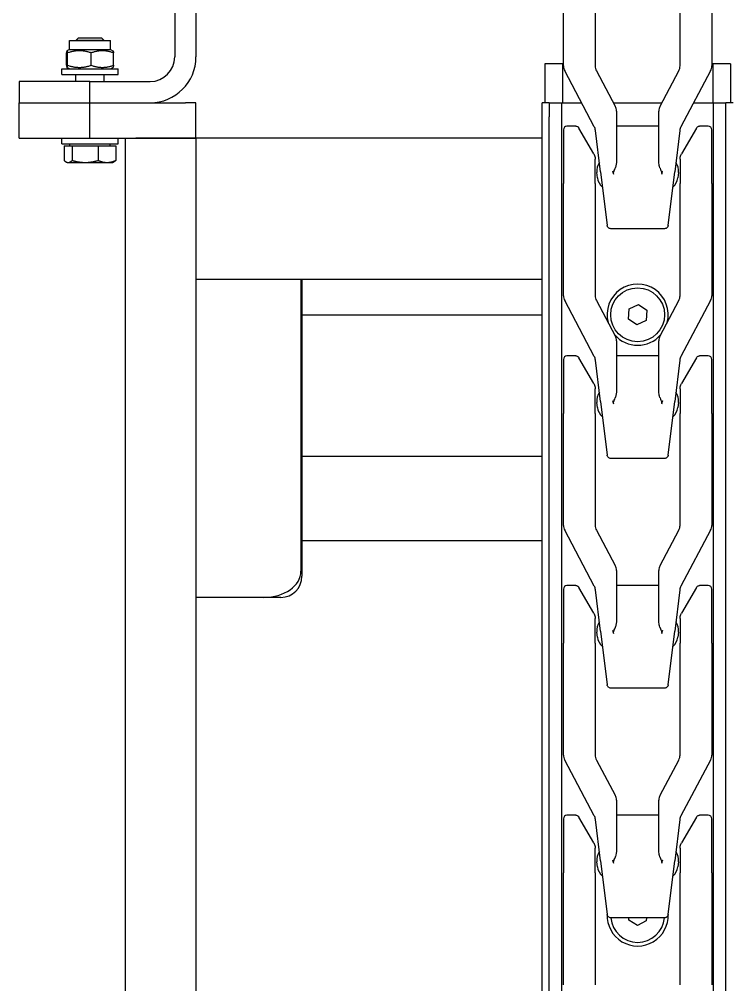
# Model space of a CAD drawing. Extents: x -3873 to 164127, y 7129 to 96529.
# Drawn here: x 42780.2 to 42981.8, y 53065.1 to 53338.3 of the extents above; entities that cross this region are included whole.
import ezdxf

# ---------------------------------------------------------------- set-up
doc = ezdxf.new("R2010")
doc.units = 0
doc.layers.add('LAYOUT', color=90, linetype='CONTINUOUS')
doc.layers.add('LAYOUT-KROMEKA', color=1, linetype='CONTINUOUS')

# ---------------------------------------------------------------- blocks, each defined once
blk = doc.blocks.new('A$Ccf7c2aec')
at = {"layer": 'LAYOUT-KROMEKA'}
for p, q in [((3875.03, 966.1), (3875.03, 946.1)), ((3875.03, 966.1), (3885.03, 966.1)), ((3885.03, 966.1), (3885.03, 946.1)), ((3885.03, 966.1), (3885.03, 946.1)), ((3891.03, 966.1), (3885.03, 966.1)), ((3891.03, 946.1), (3891.03, 966.1)), ((3873.43, 954.1), (3873.43, 938.1)), ((3873.43, 954.1), (3875.03, 954.1)), ((3893.03, 954.1), (3893.03, 938.1)), ((3893.03, 954.1), (3894.63, 954.1)), ((3894.63, 954.1), (3894.63, 938.1)), ((3868.13, 952.6), (3868.33, 952.93)), ((3868.13, 952.6), (3868.13, 952.28)), ((3868.13, 952.28), (3868.13, 947.45)), ((3872.83, 953.44), (3868.71, 953.44)), ((3872.83, 951.12), (3868.71, 951.12)), ((3872.83, 953.44), (3872.83, 951.12)), ((3872.83, 951.8), (3873.43, 951.8)), ((3872.83, 951.12), (3872.83, 943.78)), ((3894.63, 951.9), (3895.04, 952.61)), ((3895.62, 952.76), (3899.15, 952.76)), ((3895.62, 952.42), (3899.15, 952.42)), ((3900.13, 951.9), (3899.73, 952.61)), ((3900.13, 951.9), (3900.13, 940.3)), ((3900.13, 951.9), (3902.63, 951.9)), ((3902.63, 951.9), (3902.63, 940.3)), ((3891.03, 950.1), (3893.03, 950.1)), ((3902.63, 950.1), (3902.67, 950.1)), ((3902.67, 942.1), (3902.67, 950.1)), ((3903.43, 949.33), (3902.67, 950.1)), ((3903.43, 949.33), (3903.43, 942.87)), ((3868.13, 947.45), (3868.13, 941.27)), ((3875.03, 946.1), (3885.03, 946.1)), ((3875.03, 946.1), (3875.03, 919.1)), ((3885.03, 946.1), (3885.03, 919.1)), ((3885.03, 946.1), (3891.03, 946.1)), ((3885.03, 946.1), (3885.03, 929.1)), ((3891.03, 946.1), (3891.03, 929.1)), ((3895.62, 945.76), (3899.15, 945.76)), ((3872.83, 943.78), (3868.71, 943.78)), ((3872.83, 943.78), (3872.83, 938.76)), ((3903.43, 942.87), (3902.67, 942.1)), ((3868.13, 941.27), (3868.13, 939.6)), ((3872.83, 940.4), (3873.43, 940.4)), ((3891.03, 942.1), (3893.03, 942.1)), ((3894.63, 940.3), (3895.04, 939.59)), ((3900.13, 940.3), (3899.73, 939.59)), ((3900.13, 940.3), (3902.63, 940.3)), ((3902.63, 942.1), (3902.67, 942.1)), ((3868.13, 939.6), (3868.33, 939.27)), ((3872.83, 938.76), (3868.71, 938.76)), ((3873.43, 938.1), (3875.03, 938.1)), ((3893.03, 938.1), (3894.63, 938.1)), ((3895.62, 939.44), (3899.15, 939.44)), ((3875.03, 936.1), (2775.03, 936.1)), ((3875.03, 919.1), (3875.03, 933.1)), ((4075.03, 922.1), (3898.03, 922.1)), ((3875.03, 916.1), (3875.03, 919.1)), ((3875.03, 919.1), (3875.03, 916.1)), ((3885.03, 916.1), (3885.03, 919.1)), ((3875.03, 916.1), (2775.03, 916.1)), ((3745.03, 896.87), (3745.03, 916.1)), ((3835.03, 818.1), (3835.03, 916.1)), ((3875.03, 916.1), (3885.03, 916.1)), ((3875.03, 818.1), (3875.03, 916.1)), ((4075.03, 916.1), (3898.03, 916.1)), ((3745.03, 892.1), (3745.03, 896.87)), ((3835.03, 886.1), (3751.03, 886.1)), ((3835.03, 886.4), (3752.43, 886.4)), ((3761.03, 818.1), (3761.03, 886.1)), ((3785.03, 886.1), (3785.03, 818.1)), ((3825.03, 886.1), (3825.03, 818.1)), ((3523.21, 818.1), (3881.03, 818.1)), ((3881.03, 818.1), (3885.03, 818.1)), ((3885.03, 816.1), (3885.03, 818.1)), ((3896.03, 817.35), (3885.03, 817.35)), ((3896.03, 812.35), (3896.03, 817.35)), ((3523.21, 816.1), (3881.03, 816.1)), ((3885.03, 816.1), (3881.03, 816.1)), ((3885.03, 816.1), (3885.03, 812.6)), ((3885.03, 812.6), (3523.21, 812.6)), ((3635.43, 812.1), (3667.13, 812.1)), ((3682.38, 812.1), (3667.13, 812.1)), ((3683.25, 803.36), (3699.02, 811.75)), ((3700.43, 812.1), (3732.13, 812.1)), ((3747.38, 812.1), (3732.13, 812.1)), ((3748.25, 803.36), (3764.02, 811.75)), ((3765.43, 812.1), (3797.13, 812.1)), ((3812.38, 812.1), (3797.13, 812.1)), ((3813.25, 803.36), (3829.02, 811.75)), ((3830.43, 812.1), (3862.13, 812.1)), ((3877.38, 812.1), (3862.13, 812.1)), ((3878.25, 803.36), (3894.02, 811.75)), ((3885.03, 812.6), (3885.03, 806.97)), ((3896.03, 812.35), (3885.03, 812.35)), ((3895.43, 812.1), (3927.13, 812.1)), ((3683.38, 808.59), (3683.38, 811.1)), ((3748.38, 808.59), (3748.38, 811.1)), ((3813.38, 808.59), (3813.38, 811.1)), ((3878.38, 808.59), (3878.38, 811.1)), ((3675.58, 803.5), (3682.88, 807.72)), ((3740.58, 803.5), (3747.88, 807.72)), ((3805.58, 803.5), (3812.88, 807.72)), ((3870.58, 803.5), (3877.88, 807.72)), ((3667.13, 803.1), (3635.43, 803.1)), ((3670.51, 801.6), (3655.26, 799.73)), ((3667.13, 803.1), (3674.08, 803.1)), ((3668.76, 802.49), (3670.24, 802.67)), ((3670.51, 801.6), (3682.21, 803.03)), ((3699.02, 802.75), (3689.06, 797.45)), ((3732.13, 803.1), (3700.43, 803.1)), ((3735.51, 801.6), (3720.26, 799.73)), ((3732.13, 803.1), (3739.08, 803.1)), ((3733.76, 802.49), (3735.24, 802.67)), ((3735.51, 801.6), (3747.21, 803.03)), ((3764.02, 802.75), (3754.06, 797.45)), ((3797.13, 803.1), (3765.43, 803.1)), ((3800.51, 801.6), (3785.26, 799.73)), ((3797.13, 803.1), (3804.08, 803.1)), ((3798.76, 802.49), (3800.24, 802.67)), ((3800.51, 801.6), (3812.21, 803.03)), ((3829.02, 802.75), (3819.06, 797.45)), ((3862.13, 803.1), (3830.43, 803.1)), ((3865.51, 801.6), (3850.26, 799.73)), ((3862.13, 803.1), (3869.08, 803.1)), ((3863.76, 802.49), (3865.24, 802.67)), ((3865.51, 801.6), (3877.21, 803.03)), ((3894.02, 802.75), (3884.06, 797.45)), ((3927.13, 803.1), (3895.43, 803.1)), ((3654.38, 783.47), (3654.38, 798.73)), ((3719.38, 783.47), (3719.38, 798.73)), ((3784.38, 783.47), (3784.38, 798.73)), ((3849.38, 783.47), (3849.38, 798.73)), ((3885.03, 797.97), (3885.03, 784.23)), ((3687.65, 797.1), (3673.53, 797.1)), ((3683.38, 785.1), (3683.38, 797.1)), ((3752.65, 797.1), (3738.53, 797.1)), ((3748.38, 785.1), (3748.38, 797.1)), ((3817.65, 797.1), (3803.53, 797.1)), ((3813.38, 785.1), (3813.38, 797.1)), ((3882.65, 797.1), (3868.53, 797.1)), ((3878.38, 785.1), (3878.38, 797.1)), ((3652.15, 791.17), (3653.65, 793.63)), ((3653.65, 793.63), (3654.38, 793.62)), ((3822.16, 791.32), (3823.79, 793.7)), ((3823.79, 793.7), (3826.67, 793.48)), ((3826.67, 793.48), (3827.91, 790.88)), ((3653.53, 788.64), (3652.15, 791.17)), ((3823.4, 788.72), (3822.16, 791.32)), ((3827.91, 790.88), (3826.28, 788.5)), ((3654.38, 788.61), (3653.53, 788.64)), ((3826.28, 788.5), (3823.4, 788.72)), ((3673.53, 785.1), (3687.65, 785.1)), ((3689.06, 784.75), (3699.02, 779.45)), ((3738.53, 785.1), (3752.65, 785.1)), ((3754.06, 784.75), (3764.02, 779.45)), ((3803.53, 785.1), (3817.65, 785.1)), ((3819.06, 784.75), (3829.02, 779.45)), ((3868.53, 785.1), (3882.65, 785.1)), ((3884.06, 784.75), (3894.02, 779.45)), ((3655.26, 782.47), (3670.51, 780.6)), ((3720.26, 782.47), (3735.51, 780.6)), ((3785.26, 782.47), (3800.51, 780.6)), ((3850.26, 782.47), (3865.51, 780.6)), ((3635.43, 779.1), (3667.13, 779.1)), ((3674.08, 779.1), (3667.13, 779.1)), ((3670.24, 779.53), (3668.76, 779.71)), ((3682.21, 779.17), (3670.51, 780.6)), ((3682.88, 774.48), (3675.58, 778.7)), ((3699.02, 770.45), (3683.25, 778.84)), ((3700.43, 779.1), (3732.13, 779.1)), ((3739.08, 779.1), (3732.13, 779.1)), ((3735.24, 779.53), (3733.76, 779.71)), ((3747.21, 779.17), (3735.51, 780.6)), ((3747.88, 774.48), (3740.58, 778.7)), ((3764.02, 770.45), (3748.25, 778.84)), ((3765.43, 779.1), (3797.13, 779.1)), ((3804.08, 779.1), (3797.13, 779.1)), ((3800.24, 779.53), (3798.76, 779.71)), ((3812.21, 779.17), (3800.51, 780.6)), ((3812.88, 774.48), (3805.58, 778.7)), ((3829.02, 770.45), (3813.25, 778.84)), ((3830.43, 779.1), (3862.13, 779.1)), ((3869.08, 779.1), (3862.13, 779.1)), ((3865.24, 779.53), (3863.76, 779.71)), ((3877.21, 779.17), (3865.51, 780.6)), ((3877.88, 774.48), (3870.58, 778.7)), ((3894.02, 770.45), (3878.25, 778.84)), ((3895.43, 779.1), (3927.13, 779.1)), ((3683.38, 771.1), (3683.38, 773.61)), ((3748.38, 771.1), (3748.38, 773.61)), ((3813.38, 771.1), (3813.38, 773.61)), ((3878.38, 771.1), (3878.38, 773.61)), ((3885.03, 775.23), (3885.03, 769.6)), ((3523.21, 769.6), (3885.03, 769.6)), ((3667.13, 770.1), (3635.43, 770.1)), ((3667.13, 770.1), (3682.38, 770.1)), ((3732.13, 770.1), (3700.43, 770.1)), ((3732.13, 770.1), (3747.38, 770.1)), ((3797.13, 770.1), (3765.43, 770.1)), ((3797.13, 770.1), (3812.38, 770.1)), ((3862.13, 770.1), (3830.43, 770.1)), ((3862.13, 770.1), (3877.38, 770.1)), ((3896.03, 769.85), (3885.03, 769.85)), ((3885.03, 769.6), (3885.03, 766.1)), ((3927.13, 770.1), (3895.43, 770.1)), ((3896.03, 764.85), (3896.03, 769.85)), ((3523.21, 766.1), (3881.03, 766.1)), ((3881.03, 766.1), (3885.03, 766.1)), ((3885.03, 764.1), (3885.03, 766.1)), ((3896.03, 764.85), (3885.03, 764.85))]:
    blk.add_line(p, q, dxfattribs=at)
blk.add_circle((3825.03, 791.1), 7.62, dxfattribs=at)
for centre, radius, start, end in [((3898.03, 929.1), 13, 180, 270), ((3898.03, 929.1), 7, 180, 270), ((3751.03, 892.1), 6, 180, 270), ((3682.38, 811.1), 1, 0, 90), ((3700.43, 809.1), 3, 90, 118), ((3747.38, 811.1), 1, 0, 90), ((3765.43, 809.1), 3, 90, 118), ((3812.38, 811.1), 1, 0, 90), ((3830.43, 809.1), 3, 90, 118), ((3877.38, 811.1), 1, 0, 90), ((3895.43, 809.1), 3, 90, 118), ((3681.84, 806.01), 3, 276.9958, 298), ((3746.84, 806.01), 3, 276.9958, 298), ((3811.84, 806.01), 3, 276.9958, 298), ((3876.84, 806.01), 3, 276.9958, 298), ((3669.25, 798.52), 4, 96.9958, 140.527), ((3670.73, 798.7), 4, 53.4646, 96.9958), ((3700.43, 800.1), 3, 90, 118), ((3734.25, 798.52), 4, 96.9958, 140.527), ((3735.73, 798.7), 4, 53.4646, 96.9958), ((3765.43, 800.1), 3, 90, 118), ((3799.25, 798.52), 4, 96.9958, 140.527), ((3800.73, 798.7), 4, 53.4646, 96.9958), ((3830.43, 800.1), 3, 90, 118), ((3864.25, 798.52), 4, 96.9958, 140.527), ((3865.73, 798.7), 4, 53.4646, 96.9958), ((3895.43, 800.1), 3, 90, 118), ((3655.03, 791.1), 8.65, 87.612, 272.388), ((3655.03, 791.1), 7.62, 94.8934, 265.1066), ((3825.03, 791.1), 8.65, 255.4623, 104.5377), ((3687.65, 800.1), 3, 270, 298), ((3752.65, 800.1), 3, 270, 298), ((3825.03, 791.1), 8.65, 131.4623, 228.5377), ((3817.65, 800.1), 3, 270, 298), ((3882.65, 800.1), 3, 270, 298), ((3687.65, 782.1), 3, 62, 90), ((3752.65, 782.1), 3, 62, 90), ((3817.65, 782.1), 3, 62, 90), ((3882.65, 782.1), 3, 62, 90), ((3669.25, 783.68), 4, 219.473, 263.0042), ((3670.73, 783.5), 4, 263.0042, 306.5354), ((3681.84, 776.19), 3, 62, 83.0042), ((3700.43, 782.1), 3, 242, 270), ((3734.25, 783.68), 4, 219.473, 263.0042), ((3735.73, 783.5), 4, 263.0042, 306.5354), ((3746.84, 776.19), 3, 62, 83.0042), ((3765.43, 782.1), 3, 242, 270), ((3799.25, 783.68), 4, 219.473, 263.0042), ((3800.73, 783.5), 4, 263.0042, 306.5354), ((3811.84, 776.19), 3, 62, 83.0042), ((3830.43, 782.1), 3, 242, 270), ((3864.25, 783.68), 4, 219.473, 263.0042), ((3865.73, 783.5), 4, 263.0042, 306.5354), ((3876.84, 776.19), 3, 62, 83.0042), ((3895.43, 782.1), 3, 242, 270), ((3682.38, 771.1), 1, 270, 0), ((3700.43, 773.1), 3, 242, 270), ((3747.38, 771.1), 1, 270, 0), ((3765.43, 773.1), 3, 242, 270), ((3812.38, 771.1), 1, 270, 0), ((3830.43, 773.1), 3, 242, 270), ((3877.38, 771.1), 1, 270, 0), ((3895.43, 773.1), 3, 242, 270)]:
    blk.add_arc(centre, radius, start, end, dxfattribs=at)
blk.add_ellipse((3752.43, 896.87), major_axis=(0, -10.47), ratio=0.707107, start_param=4.712389, end_param=6.283185, dxfattribs=at)
for points, weights in [([(3868.71, 953.44), (3868.13, 952.82), (3868.13, 952.28)], [1, 1.0379548493, 1]), ([(3868.13, 952.28), (3868.13, 951.74), (3868.71, 951.12)], [1, 1.0379548493, 1]), ([(3868.71, 951.12), (3868.13, 949.15), (3868.13, 947.45)], [1, 1.0379548493, 1]), ([(3895.62, 952.76), (3894.53, 952.59), (3895.62, 952.42)], [1, 1.15470053838, 1]), ([(3895.62, 952.42), (3894.53, 949.09), (3895.62, 945.76)], [1, 1.15470053838, 1]), ([(3899.15, 952.42), (3900.23, 952.59), (3899.15, 952.76)], [1, 1.15470053838, 1]), ([(3899.15, 945.76), (3900.23, 949.09), (3899.15, 952.42)], [1, 1.15470053838, 1]), ([(3868.13, 947.45), (3868.13, 945.75), (3868.71, 943.78)], [1, 1.0379548493, 1]), ([(3895.62, 945.76), (3894.53, 942.6), (3895.62, 939.44)], [1, 1.15470053838, 1]), ([(3899.15, 939.44), (3900.23, 942.6), (3899.15, 945.76)], [1, 1.15470053838, 1]), ([(3868.71, 943.78), (3868.13, 942.43), (3868.13, 941.27)], [1, 1.0379548493, 1]), ([(3868.13, 941.27), (3868.13, 940.1), (3868.71, 938.76)], [1, 1.0379548493, 1]), ([(3868.71, 938.76), (3868.47, 939.02), (3868.33, 939.27)], [1, 1.01584887143, 1.01846166208]), ([(3895.62, 939.44), (3895.08, 939.52), (3895.04, 939.59)], [1, 1.07080277005, 1.07679604041]), ([(3899.73, 939.59), (3899.68, 939.52), (3899.15, 939.44)], [1.07679604041, 1.07080277005, 1])]:
    blk.add_rational_spline(points, weights, degree=2, dxfattribs=at)
for points, knots in [([(3683.38, 808.59), (3683.38, 808.48), (3683.36, 808.36), (3683.29, 808.16), (3683.24, 808.06), (3683.11, 807.89), (3683.03, 807.81), (3682.92, 807.74), (3682.9, 807.73), (3682.88, 807.72)], [0.0000243, 0.0000243, 0.0000243, 0.0000243, 0.0328926, 0.0328926, 0.0653838, 0.0653838, 0.0978897, 0.0978897, 0.1042618, 0.1042618, 0.1042618, 0.1042618]), ([(3748.38, 808.59), (3748.38, 808.48), (3748.36, 808.36), (3748.29, 808.16), (3748.24, 808.06), (3748.11, 807.89), (3748.03, 807.81), (3747.92, 807.74), (3747.9, 807.73), (3747.88, 807.72)], [0.0000243, 0.0000243, 0.0000243, 0.0000243, 0.0328926, 0.0328926, 0.0653838, 0.0653838, 0.0978897, 0.0978897, 0.1042618, 0.1042618, 0.1042618, 0.1042618]), ([(3813.38, 808.59), (3813.38, 808.48), (3813.36, 808.36), (3813.29, 808.16), (3813.24, 808.06), (3813.11, 807.89), (3813.03, 807.81), (3812.92, 807.74), (3812.9, 807.73), (3812.88, 807.72)], [0.0000243, 0.0000243, 0.0000243, 0.0000243, 0.0328926, 0.0328926, 0.0653838, 0.0653838, 0.0978897, 0.0978897, 0.1042618, 0.1042618, 0.1042618, 0.1042618]), ([(3878.38, 808.59), (3878.38, 808.48), (3878.36, 808.36), (3878.29, 808.16), (3878.24, 808.06), (3878.11, 807.89), (3878.03, 807.81), (3877.92, 807.74), (3877.9, 807.73), (3877.88, 807.72)], [0.0000243, 0.0000243, 0.0000243, 0.0000243, 0.0328926, 0.0328926, 0.0653838, 0.0653838, 0.0978897, 0.0978897, 0.1042618, 0.1042618, 0.1042618, 0.1042618]), ([(3675.58, 803.5), (3675.27, 803.32), (3674.93, 803.2), (3674.57, 803.14), (3674.48, 803.13), (3674.39, 803.11), (3674.29, 803.11), (3674.22, 803.1), (3674.15, 803.1), (3674.08, 803.1)], [0, 0, 0, 0, 0.684637, 0.684637, 0.684637, 0.86523, 0.86523, 0.86523, 1, 1, 1, 1]), ([(3740.58, 803.5), (3740.27, 803.32), (3739.93, 803.2), (3739.57, 803.14), (3739.48, 803.13), (3739.39, 803.11), (3739.29, 803.11), (3739.22, 803.1), (3739.15, 803.1), (3739.08, 803.1)], [0, 0, 0, 0, 0.684637, 0.684637, 0.684637, 0.86523, 0.86523, 0.86523, 1, 1, 1, 1]), ([(3805.58, 803.5), (3805.27, 803.32), (3804.93, 803.2), (3804.57, 803.14), (3804.48, 803.13), (3804.39, 803.11), (3804.29, 803.11), (3804.22, 803.1), (3804.15, 803.1), (3804.08, 803.1)], [0, 0, 0, 0, 0.684637, 0.684637, 0.684637, 0.86523, 0.86523, 0.86523, 1, 1, 1, 1]), ([(3870.58, 803.5), (3870.27, 803.32), (3869.93, 803.2), (3869.57, 803.14), (3869.48, 803.13), (3869.39, 803.11), (3869.29, 803.11), (3869.22, 803.1), (3869.15, 803.1), (3869.08, 803.1)], [0, 0, 0, 0, 0.684637, 0.684637, 0.684637, 0.86523, 0.86523, 0.86523, 1, 1, 1, 1]), ([(3654.38, 798.73), (3654.38, 798.84), (3654.4, 798.95), (3654.47, 799.16), (3654.52, 799.25), (3654.65, 799.43), (3654.74, 799.5), (3654.92, 799.62), (3655.02, 799.67), (3655.14, 799.7), (3655.17, 799.71), (3655.2, 799.72), (3655.21, 799.72), (3655.23, 799.72), (3655.24, 799.72), (3655.25, 799.72), (3655.25, 799.72), (3655.25, 799.73), (3655.26, 799.73), (3655.26, 799.73), (3655.26, 799.73), (3655.26, 799.73), (3655.26, 799.73), (3655.26, 799.73), (3655.26, 799.73), (3655.26, 799.73), (3655.26, 799.73), (3655.26, 799.73), (3655.26, 799.73), (3655.26, 799.73), (3655.26, 799.73), (3655.26, 799.73)], [0.0000031, 0.0000031, 0.0000031, 0.0000031, 0.0324341, 0.0324341, 0.064942, 0.064942, 0.0974473, 0.0974473, 0.1299526, 0.1299526, 0.137103, 0.137103, 0.1406951, 0.1406951, 0.1424933, 0.1424933, 0.1433926, 0.1433926, 0.1438423, 0.1438423, 0.1440672, 0.1440672, 0.1441796, 0.1441796, 0.1442358, 0.1442358, 0.1442639, 0.1442639, 0.144278, 0.144278, 0.1443262, 0.1443262, 0.1443262, 0.1443262]), ([(3669.76, 797.88), (3670.04, 797.95), (3670.33, 798.02), (3670.61, 798.09), (3670.62, 798.1), (3670.62, 798.1), (3670.63, 798.1)], [0, 0, 0, 0, 0.971612, 0.971612, 0.971612, 1, 1, 1, 1]), ([(3669.76, 797.88), (3669.85, 797.91), (3669.94, 797.92), (3670.18, 797.92), (3670.31, 797.89), (3670.58, 797.8), (3670.71, 797.75), (3671.05, 797.62), (3671.26, 797.54), (3671.47, 797.46)], [-1.068908, -1.068908, -1.068908, -1.068908, -1.0410443, -1.0410443, -0.9974409, -0.9974409, -0.9538374, -0.9538374, -0.8852676, -0.8852676, -0.8852676, -0.8852676]), ([(3719.38, 798.73), (3719.38, 798.84), (3719.4, 798.95), (3719.47, 799.16), (3719.52, 799.25), (3719.65, 799.43), (3719.74, 799.5), (3719.92, 799.62), (3720.02, 799.67), (3720.14, 799.7), (3720.17, 799.71), (3720.2, 799.72), (3720.21, 799.72), (3720.23, 799.72), (3720.24, 799.72), (3720.25, 799.72), (3720.25, 799.72), (3720.25, 799.73), (3720.26, 799.73), (3720.26, 799.73), (3720.26, 799.73), (3720.26, 799.73), (3720.26, 799.73), (3720.26, 799.73), (3720.26, 799.73), (3720.26, 799.73), (3720.26, 799.73), (3720.26, 799.73), (3720.26, 799.73), (3720.26, 799.73), (3720.26, 799.73), (3720.26, 799.73)], [0.0000031, 0.0000031, 0.0000031, 0.0000031, 0.0324341, 0.0324341, 0.064942, 0.064942, 0.0974473, 0.0974473, 0.1299526, 0.1299526, 0.137103, 0.137103, 0.1406951, 0.1406951, 0.1424933, 0.1424933, 0.1433926, 0.1433926, 0.1438423, 0.1438423, 0.1440672, 0.1440672, 0.1441796, 0.1441796, 0.1442358, 0.1442358, 0.1442639, 0.1442639, 0.144278, 0.144278, 0.1443286, 0.1443286, 0.1443286, 0.1443286]), ([(3734.76, 797.88), (3735.04, 797.95), (3735.33, 798.02), (3735.61, 798.09), (3735.62, 798.1), (3735.62, 798.1), (3735.63, 798.1)], [0, 0, 0, 0, 0.971612, 0.971612, 0.971612, 1, 1, 1, 1]), ([(3734.76, 797.88), (3734.85, 797.91), (3734.94, 797.92), (3735.18, 797.92), (3735.31, 797.89), (3735.58, 797.8), (3735.71, 797.75), (3736.05, 797.62), (3736.26, 797.54), (3736.47, 797.46)], [-1.068908, -1.068908, -1.068908, -1.068908, -1.0410443, -1.0410443, -0.9974409, -0.9974409, -0.9538374, -0.9538374, -0.8852676, -0.8852676, -0.8852676, -0.8852676]), ([(3784.38, 798.73), (3784.38, 798.84), (3784.4, 798.95), (3784.47, 799.16), (3784.52, 799.25), (3784.65, 799.43), (3784.74, 799.5), (3784.92, 799.62), (3785.02, 799.67), (3785.14, 799.7), (3785.17, 799.71), (3785.2, 799.72), (3785.21, 799.72), (3785.23, 799.72), (3785.24, 799.72), (3785.25, 799.72), (3785.25, 799.72), (3785.25, 799.73), (3785.26, 799.73), (3785.26, 799.73), (3785.26, 799.73), (3785.26, 799.73), (3785.26, 799.73), (3785.26, 799.73), (3785.26, 799.73), (3785.26, 799.73), (3785.26, 799.73), (3785.26, 799.73), (3785.26, 799.73), (3785.26, 799.73), (3785.26, 799.73), (3785.26, 799.73)], [0.0000031, 0.0000031, 0.0000031, 0.0000031, 0.0324341, 0.0324341, 0.064942, 0.064942, 0.0974473, 0.0974473, 0.1299526, 0.1299526, 0.137103, 0.137103, 0.1406951, 0.1406951, 0.1424933, 0.1424933, 0.1433926, 0.1433926, 0.1438423, 0.1438423, 0.1440672, 0.1440672, 0.1441796, 0.1441796, 0.1442358, 0.1442358, 0.1442639, 0.1442639, 0.144278, 0.144278, 0.1443313, 0.1443313, 0.1443313, 0.1443313]), ([(3799.76, 797.88), (3800.04, 797.95), (3800.33, 798.02), (3800.61, 798.09), (3800.62, 798.1), (3800.62, 798.1), (3800.63, 798.1)], [0, 0, 0, 0, 0.971612, 0.971612, 0.971612, 1, 1, 1, 1]), ([(3799.76, 797.88), (3799.85, 797.91), (3799.94, 797.92), (3800.18, 797.92), (3800.31, 797.89), (3800.58, 797.8), (3800.71, 797.75), (3801.05, 797.62), (3801.26, 797.54), (3801.47, 797.46)], [-1.068908, -1.068908, -1.068908, -1.068908, -1.0410443, -1.0410443, -0.9974409, -0.9974409, -0.9538374, -0.9538374, -0.8852676, -0.8852676, -0.8852676, -0.8852676]), ([(3849.38, 798.73), (3849.38, 798.84), (3849.4, 798.95), (3849.47, 799.16), (3849.52, 799.25), (3849.65, 799.43), (3849.74, 799.5), (3849.92, 799.62), (3850.02, 799.67), (3850.14, 799.7), (3850.17, 799.71), (3850.2, 799.72), (3850.21, 799.72), (3850.23, 799.72), (3850.24, 799.72), (3850.25, 799.72), (3850.25, 799.72), (3850.25, 799.73), (3850.26, 799.73), (3850.26, 799.73), (3850.26, 799.73), (3850.26, 799.73), (3850.26, 799.73), (3850.26, 799.73), (3850.26, 799.73), (3850.26, 799.73), (3850.26, 799.73), (3850.26, 799.73), (3850.26, 799.73), (3850.26, 799.73), (3850.26, 799.73), (3850.26, 799.73)], [0.0000031, 0.0000031, 0.0000031, 0.0000031, 0.0324341, 0.0324341, 0.064942, 0.064942, 0.0974473, 0.0974473, 0.1299526, 0.1299526, 0.137103, 0.137103, 0.1406951, 0.1406951, 0.1424933, 0.1424933, 0.1433926, 0.1433926, 0.1438423, 0.1438423, 0.1440672, 0.1440672, 0.1441796, 0.1441796, 0.1442358, 0.1442358, 0.1442639, 0.1442639, 0.144278, 0.144278, 0.144325, 0.144325, 0.144325, 0.144325]), ([(3864.76, 797.88), (3865.04, 797.95), (3865.33, 798.02), (3865.61, 798.09), (3865.62, 798.1), (3865.62, 798.1), (3865.63, 798.1)], [0, 0, 0, 0, 0.971612, 0.971612, 0.971612, 1, 1, 1, 1]), ([(3864.76, 797.88), (3864.85, 797.91), (3864.94, 797.92), (3865.18, 797.92), (3865.31, 797.89), (3865.58, 797.8), (3865.71, 797.75), (3866.05, 797.62), (3866.26, 797.54), (3866.47, 797.46)], [-1.068908, -1.068908, -1.068908, -1.068908, -1.0410443, -1.0410443, -0.9974409, -0.9974409, -0.9538374, -0.9538374, -0.8852676, -0.8852676, -0.8852676, -0.8852676]), ([(3673.53, 797.1), (3672.96, 797.1), (3672.26, 797.21), (3671.61, 797.41), (3671.54, 797.44), (3671.47, 797.46)], [-0.3189368, -0.3189368, -0.3189368, -0.3189368, -0.1295167, -0.1295167, -0.1071311, -0.1071311, -0.1071311, -0.1071311]), ([(3738.53, 797.1), (3737.96, 797.1), (3737.26, 797.21), (3736.61, 797.41), (3736.54, 797.44), (3736.47, 797.46)], [-0.3189368, -0.3189368, -0.3189368, -0.3189368, -0.1295167, -0.1295167, -0.1071311, -0.1071311, -0.1071311, -0.1071311]), ([(3803.53, 797.1), (3802.96, 797.1), (3802.26, 797.21), (3801.61, 797.41), (3801.54, 797.44), (3801.47, 797.46)], [-0.3189368, -0.3189368, -0.3189368, -0.3189368, -0.1295167, -0.1295167, -0.1071311, -0.1071311, -0.1071311, -0.1071311]), ([(3868.53, 797.1), (3867.96, 797.1), (3867.26, 797.21), (3866.61, 797.41), (3866.54, 797.44), (3866.47, 797.46)], [-0.3189368, -0.3189368, -0.3189368, -0.3189368, -0.1295167, -0.1295167, -0.1071311, -0.1071311, -0.1071311, -0.1071311]), ([(3671.47, 784.74), (3671.26, 784.66), (3671.05, 784.58), (3670.71, 784.45), (3670.58, 784.4), (3670.31, 784.31), (3670.18, 784.28), (3669.94, 784.28), (3669.85, 784.29), (3669.76, 784.32)], [0.8852676, 0.8852676, 0.8852676, 0.8852676, 0.9538374, 0.9538374, 0.9974409, 0.9974409, 1.0410443, 1.0410443, 1.068908, 1.068908, 1.068908, 1.068908]), ([(3670.63, 784.1), (3670.62, 784.1), (3670.62, 784.1), (3670.61, 784.11), (3670.33, 784.18), (3670.04, 784.25), (3669.76, 784.32)], [0, 0, 0, 0, 0.028388, 0.028388, 0.028388, 1, 1, 1, 1]), ([(3671.47, 784.74), (3671.51, 784.75), (3671.55, 784.76), (3671.83, 784.86), (3672.07, 784.92), (3672.68, 785.05), (3673.11, 785.1), (3673.53, 785.1)], [-0.4553156, -0.4553156, -0.4553156, -0.4553156, -0.4433521, -0.4433521, -0.371047, -0.371047, -0.2439974, -0.2439974, -0.2439974, -0.2439974]), ([(3736.47, 784.74), (3736.26, 784.66), (3736.05, 784.58), (3735.71, 784.45), (3735.58, 784.4), (3735.31, 784.31), (3735.18, 784.28), (3734.94, 784.28), (3734.85, 784.29), (3734.76, 784.32)], [0.8852676, 0.8852676, 0.8852676, 0.8852676, 0.9538374, 0.9538374, 0.9974409, 0.9974409, 1.0410443, 1.0410443, 1.068908, 1.068908, 1.068908, 1.068908]), ([(3735.63, 784.1), (3735.62, 784.1), (3735.62, 784.1), (3735.61, 784.11), (3735.33, 784.18), (3735.04, 784.25), (3734.76, 784.32)], [0, 0, 0, 0, 0.028388, 0.028388, 0.028388, 1, 1, 1, 1]), ([(3736.47, 784.74), (3736.51, 784.75), (3736.55, 784.76), (3736.83, 784.86), (3737.07, 784.92), (3737.68, 785.05), (3738.11, 785.1), (3738.53, 785.1)], [-0.4553156, -0.4553156, -0.4553156, -0.4553156, -0.4433521, -0.4433521, -0.371047, -0.371047, -0.2439974, -0.2439974, -0.2439974, -0.2439974]), ([(3801.47, 784.74), (3801.26, 784.66), (3801.05, 784.58), (3800.71, 784.45), (3800.58, 784.4), (3800.31, 784.31), (3800.18, 784.28), (3799.94, 784.28), (3799.85, 784.29), (3799.76, 784.32)], [0.8852676, 0.8852676, 0.8852676, 0.8852676, 0.9538374, 0.9538374, 0.9974409, 0.9974409, 1.0410443, 1.0410443, 1.068908, 1.068908, 1.068908, 1.068908]), ([(3800.63, 784.1), (3800.62, 784.1), (3800.62, 784.1), (3800.61, 784.11), (3800.33, 784.18), (3800.04, 784.25), (3799.76, 784.32)], [0, 0, 0, 0, 0.028388, 0.028388, 0.028388, 1, 1, 1, 1]), ([(3801.47, 784.74), (3801.51, 784.75), (3801.55, 784.76), (3801.83, 784.86), (3802.07, 784.92), (3802.68, 785.05), (3803.11, 785.1), (3803.53, 785.1)], [-0.4553156, -0.4553156, -0.4553156, -0.4553156, -0.4433521, -0.4433521, -0.371047, -0.371047, -0.2439974, -0.2439974, -0.2439974, -0.2439974]), ([(3866.47, 784.74), (3866.26, 784.66), (3866.05, 784.58), (3865.71, 784.45), (3865.58, 784.4), (3865.31, 784.31), (3865.18, 784.28), (3864.94, 784.28), (3864.85, 784.29), (3864.76, 784.32)], [0.8852676, 0.8852676, 0.8852676, 0.8852676, 0.9538374, 0.9538374, 0.9974409, 0.9974409, 1.0410443, 1.0410443, 1.068908, 1.068908, 1.068908, 1.068908]), ([(3865.63, 784.1), (3865.62, 784.1), (3865.62, 784.1), (3865.61, 784.11), (3865.33, 784.18), (3865.04, 784.25), (3864.76, 784.32)], [0, 0, 0, 0, 0.028388, 0.028388, 0.028388, 1, 1, 1, 1]), ([(3866.47, 784.74), (3866.51, 784.75), (3866.55, 784.76), (3866.83, 784.86), (3867.07, 784.92), (3867.68, 785.05), (3868.11, 785.1), (3868.53, 785.1)], [-0.4553156, -0.4553156, -0.4553156, -0.4553156, -0.4433521, -0.4433521, -0.371047, -0.371047, -0.2439974, -0.2439974, -0.2439974, -0.2439974]), ([(3655.26, 782.47), (3655.26, 782.47), (3655.26, 782.47), (3655.26, 782.47), (3655.26, 782.47), (3655.26, 782.47), (3655.26, 782.47), (3655.26, 782.47), (3655.26, 782.47), (3655.25, 782.47), (3655.25, 782.47), (3655.25, 782.48), (3655.24, 782.48), (3655.23, 782.48), (3655.22, 782.48), (3655.2, 782.48), (3655.18, 782.49), (3655.14, 782.5), (3655.11, 782.5), (3655.02, 782.53), (3654.96, 782.56), (3654.83, 782.63), (3654.76, 782.68), (3654.64, 782.79), (3654.59, 782.86), (3654.5, 783), (3654.46, 783.07), (3654.4, 783.25), (3654.38, 783.36), (3654.38, 783.47)], [0, 0, 0, 0, 0.0000488, 0.0000488, 0.0001235, 0.0001235, 0.0002728, 0.0002728, 0.0005714, 0.0005714, 0.0011685, 0.0011685, 0.0023627, 0.0023627, 0.0047498, 0.0047498, 0.009514, 0.009514, 0.0189642, 0.0189642, 0.0372709, 0.0372709, 0.0624637, 0.0624637, 0.0876565, 0.0876565, 0.1128493, 0.1128493, 0.1444788, 0.1444788, 0.1444788, 0.1444788]), ([(3720.26, 782.47), (3720.26, 782.47), (3720.26, 782.47), (3720.26, 782.47), (3720.26, 782.47), (3720.26, 782.47), (3720.26, 782.47), (3720.26, 782.47), (3720.26, 782.47), (3720.26, 782.47), (3720.26, 782.47), (3720.25, 782.47), (3720.25, 782.47), (3720.25, 782.48), (3720.24, 782.48), (3720.23, 782.48), (3720.22, 782.48), (3720.2, 782.48), (3720.18, 782.49), (3720.14, 782.5), (3720.11, 782.5), (3720.02, 782.53), (3719.96, 782.56), (3719.83, 782.63), (3719.76, 782.68), (3719.64, 782.79), (3719.59, 782.86), (3719.5, 783), (3719.46, 783.07), (3719.4, 783.25), (3719.38, 783.36), (3719.38, 783.47)], [0, 0, 0, 0, 0.0000293, 0.0000293, 0.0000666, 0.0000666, 0.0001413, 0.0001413, 0.0002906, 0.0002906, 0.0005892, 0.0005892, 0.0011863, 0.0011863, 0.0023805, 0.0023805, 0.0047676, 0.0047676, 0.0095318, 0.0095318, 0.018982, 0.018982, 0.0372887, 0.0372887, 0.0624815, 0.0624815, 0.0876743, 0.0876743, 0.1128671, 0.1128671, 0.1444966, 0.1444966, 0.1444966, 0.1444966]), ([(3785.26, 782.47), (3785.26, 782.47), (3785.26, 782.47), (3785.26, 782.47), (3785.26, 782.47), (3785.26, 782.47), (3785.26, 782.47), (3785.26, 782.47), (3785.26, 782.47), (3785.26, 782.47), (3785.26, 782.47), (3785.25, 782.47), (3785.25, 782.47), (3785.25, 782.48), (3785.24, 782.48), (3785.23, 782.48), (3785.22, 782.48), (3785.2, 782.48), (3785.18, 782.49), (3785.14, 782.5), (3785.11, 782.5), (3785.02, 782.53), (3784.96, 782.56), (3784.83, 782.63), (3784.76, 782.68), (3784.64, 782.79), (3784.59, 782.86), (3784.5, 783), (3784.46, 783.07), (3784.4, 783.25), (3784.38, 783.36), (3784.38, 783.47)], [0, 0, 0, 0, 0.0000293, 0.0000293, 0.0000666, 0.0000666, 0.0001413, 0.0001413, 0.0002906, 0.0002906, 0.0005892, 0.0005892, 0.0011863, 0.0011863, 0.0023805, 0.0023805, 0.0047676, 0.0047676, 0.0095318, 0.0095318, 0.018982, 0.018982, 0.0372887, 0.0372887, 0.0624815, 0.0624815, 0.0876743, 0.0876743, 0.1128671, 0.1128671, 0.1444966, 0.1444966, 0.1444966, 0.1444966]), ([(3850.26, 782.47), (3850.2, 782.48), (3850.14, 782.5), (3850.02, 782.53), (3849.96, 782.56), (3849.83, 782.63), (3849.76, 782.68), (3849.64, 782.79), (3849.59, 782.86), (3849.5, 783), (3849.46, 783.07), (3849.4, 783.25), (3849.38, 783.36), (3849.38, 783.47)], [0, 0, 0, 0, 0.0189655, 0.0189655, 0.0372722, 0.0372722, 0.062465, 0.062465, 0.0876578, 0.0876578, 0.1128506, 0.1128506, 0.1444801, 0.1444801, 0.1444801, 0.1444801]), ([(3674.08, 779.1), (3674.46, 779.1), (3674.84, 779.03), (3675.2, 778.88), (3675.33, 778.83), (3675.46, 778.77), (3675.58, 778.7)], [0, 0, 0, 0, 0.729999, 0.729999, 0.729999, 1, 1, 1, 1]), ([(3739.08, 779.1), (3739.46, 779.1), (3739.84, 779.03), (3740.2, 778.88), (3740.33, 778.83), (3740.46, 778.77), (3740.58, 778.7)], [0, 0, 0, 0, 0.729999, 0.729999, 0.729999, 1, 1, 1, 1]), ([(3804.08, 779.1), (3804.46, 779.1), (3804.84, 779.03), (3805.2, 778.88), (3805.33, 778.83), (3805.46, 778.77), (3805.58, 778.7)], [0, 0, 0, 0, 0.729999, 0.729999, 0.729999, 1, 1, 1, 1]), ([(3869.08, 779.1), (3869.46, 779.1), (3869.84, 779.03), (3870.2, 778.88), (3870.33, 778.83), (3870.46, 778.77), (3870.58, 778.7)], [0, 0, 0, 0, 0.729999, 0.729999, 0.729999, 1, 1, 1, 1]), ([(3682.88, 774.48), (3682.98, 774.43), (3683.06, 774.36), (3683.21, 774.19), (3683.26, 774.1), (3683.35, 773.9), (3683.37, 773.79), (3683.38, 773.66), (3683.38, 773.64), (3683.38, 773.61)], [0, 0, 0, 0, 0.0323681, 0.0323681, 0.0648784, 0.0648784, 0.0973836, 0.0973836, 0.104244, 0.104244, 0.104244, 0.104244]), ([(3747.88, 774.48), (3747.98, 774.43), (3748.06, 774.36), (3748.21, 774.19), (3748.26, 774.1), (3748.35, 773.9), (3748.37, 773.79), (3748.38, 773.66), (3748.38, 773.64), (3748.38, 773.61)], [0, 0, 0, 0, 0.0323681, 0.0323681, 0.0648784, 0.0648784, 0.0973836, 0.0973836, 0.104244, 0.104244, 0.104244, 0.104244]), ([(3812.88, 774.48), (3812.98, 774.43), (3813.06, 774.36), (3813.21, 774.19), (3813.26, 774.1), (3813.35, 773.9), (3813.37, 773.79), (3813.38, 773.66), (3813.38, 773.64), (3813.38, 773.61)], [0, 0, 0, 0, 0.0323681, 0.0323681, 0.0648784, 0.0648784, 0.0973836, 0.0973836, 0.104244, 0.104244, 0.104244, 0.104244]), ([(3877.88, 774.48), (3877.98, 774.43), (3878.06, 774.36), (3878.21, 774.19), (3878.26, 774.1), (3878.35, 773.9), (3878.37, 773.79), (3878.38, 773.66), (3878.38, 773.64), (3878.38, 773.61)], [0, 0, 0, 0, 0.0323681, 0.0323681, 0.0648784, 0.0648784, 0.0973836, 0.0973836, 0.104244, 0.104244, 0.104244, 0.104244])]:
    blk.add_open_spline(points, degree=3, knots=knots, dxfattribs=at)

msp = doc.modelspace()

# ---------------------------------------------------------------- block references
at = {"layer": 'LAYOUT', "color": 4, "linetype": 'Continuous', "ltscale": 20, "rotation": 89.99999999999999}
msp.add_blockref('A$Ccf7c2aec', (43746.26, 49429.67), dxfattribs=at)

doc.saveas('drawing.dxf')
